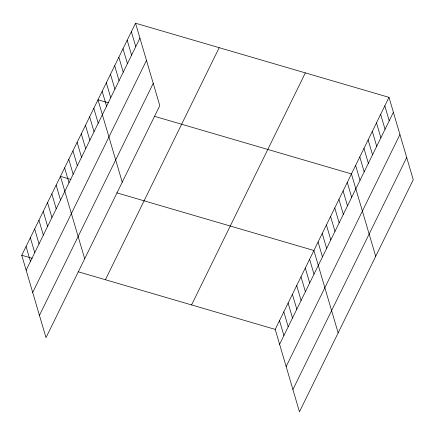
<?xml version="1.0" encoding="UTF-8"?>
<svg xmlns="http://www.w3.org/2000/svg" width="435" height="435" viewBox="0 0 435 435"><rect width="100%" height="100%" fill="white"/><g stroke="black" fill="none" stroke-linecap="round" stroke-linejoin="round"><path stroke-width="0.65" d="M135.535 23.213L159.786 105.607L46.001 337.652L21.75 255.258L135.535 23.213L388.999 97.348L413.25 179.742L299.465 411.787L275.214 329.393L388.999 97.348M26.143 270.178L139.929 38.133M32.696 292.445L146.481 60.4M39.449 315.386L153.234 83.341M105.395 279.721L219.18 47.676M191.569 304.93L305.354 72.879M279.607 344.313L393.392 112.268M286.159 366.58L399.944 134.535M292.913 389.521L406.698 157.475M108.522 102.867L97.984 99.789L122.235 182.183M154.365 116.275L351.447 173.918L375.699 256.318M70.97 179.443L60.438 176.36L84.689 258.76M116.819 192.852L313.901 250.495L338.153 332.895M21.75 255.258L32.282 258.336M78.131 271.75L275.214 329.393M384.828 105.852L389.216 120.778M380.652 114.361L385.046 129.282M376.482 122.871L380.875 137.792M372.311 131.381L376.705 146.301M368.14 139.885L372.529 154.811M363.964 148.395L368.358 163.315M359.794 156.904L364.187 171.825M355.623 165.414L360.011 180.335M347.277 182.428L351.67 197.349M343.106 190.938L347.5 205.858M338.936 199.447L343.324 214.368M334.76 207.952L339.153 222.878M330.589 216.461L334.983 231.382M326.419 224.971L330.807 239.892M322.243 233.481L326.636 248.401M318.072 241.985L322.465 256.911M309.6 259.26L313.994 274.186M305.305 268.031L309.693 282.951M301.004 276.796L305.397 291.716M296.708 285.561L301.096 300.482M292.407 294.326L296.8 309.247M288.111 303.092L292.499 318.012M283.81 311.857L288.204 326.783M279.515 320.628L283.903 335.548M131.365 31.717L135.753 46.643M127.189 40.227L131.582 55.147M123.018 48.736L127.411 63.657M118.847 57.246L123.241 72.166M114.677 65.75L119.065 80.676M110.501 74.26L114.894 89.186M106.33 82.77L110.724 97.69M102.16 91.279L106.548 106.2M93.813 108.293L98.207 123.219M89.643 116.803L94.036 131.723M85.472 125.313L89.86 140.233M81.296 133.822L85.69 148.743M77.126 142.327L81.519 157.252M72.955 150.836L77.343 165.757M68.779 159.346L73.172 174.266M64.608 167.856L69.002 182.776M56.137 185.125L60.53 200.051M51.841 193.896L56.229 208.816M47.54 202.661L51.934 217.582M43.244 211.426L47.632 226.347M38.943 220.192L43.337 235.112M34.648 228.957L39.036 243.883M30.347 237.727L34.74 252.648M26.051 246.493L30.439 261.413"/></g></svg>
